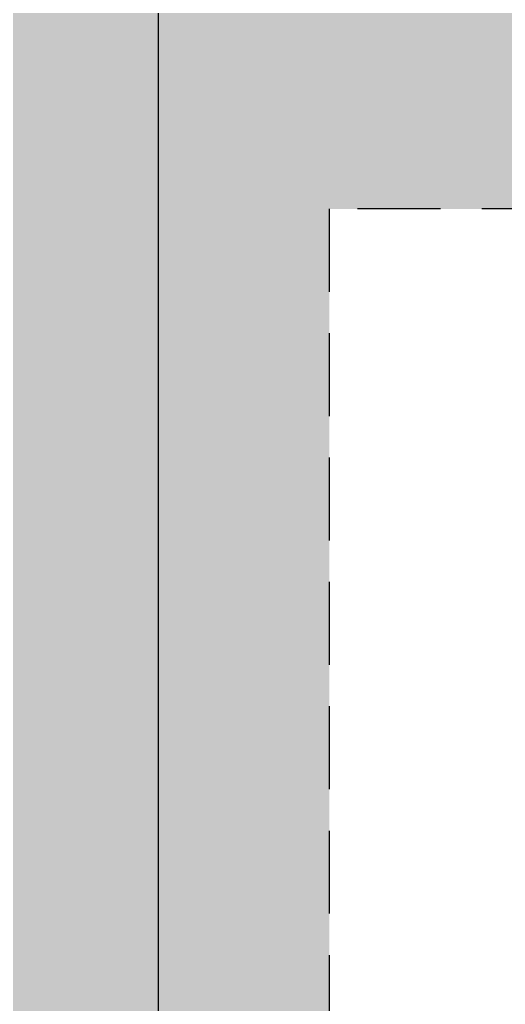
# Model space of a CAD drawing. Header units: millimetres. Extents: x 5625199 to 7433318, y -3316392 to -2552493.
# Drawn here: x 6401948 to 6402320, y -2675932 to -2675178 of the extents above; entities that cross this region are included whole.
import ezdxf

# ---------------------------------------------------------------- set-up
doc = ezdxf.new("R2010")
doc.units = ezdxf.units.MM
doc.linetypes.add('DASHED', pattern=[19.05, 12.7, -6.35])
doc.layers.add('155', color=155, linetype='Continuous')

msp = doc.modelspace()

# ---------------------------------------------------------------- hatches: boundary and pattern name
at = {"layer": '155', "ltscale": 500}
h = msp.add_hatch(dxfattribs=at)
h.set_pattern_fill('DOTS', color=250, scale=12)
h.set_pattern_definition([(0, (273402.825, -417409.755), (9.525, 19.05), [0, -19.05])])
h.paths.add_polyline_path([(6395208.44, -2676522.72), (6395360.25, -2676522.72), (6395360.25, -2675322.72), (6399160.25, -2675322.72), (6399160.25, -2676522.72), (6399353.73, -2676522.72), (6399353.73, -2672522.72), (6395208.44, -2672522.72)])
h.paths.add_polyline_path([(6395058.44, -2676522.72), (6395208.44, -2676522.72), (6395208.44, -2672522.72), (6395058.44, -2672522.72)])
h.paths.add_polyline_path([(6399353.73, -2676522.72), (6399503.73, -2676522.72), (6399503.73, -2672522.72), (6399353.73, -2672522.72)])
h.paths.add_polyline_path([(6401903.73, -2676522.72), (6402053.73, -2676522.72), (6402053.73, -2672522.72), (6401903.73, -2672522.72)])
h.paths.add_polyline_path([(6402053.73, -2676522.72), (6402184.7, -2676522.72), (6402184.7, -2675322.72), (6405984.7, -2675322.72), (6405984.7, -2676522.72), (6406157.34, -2676522.72), (6406157.34, -2672522.72), (6402053.73, -2672522.72)])
h.paths.add_polyline_path([(6406907.34, -2676522.72), (6407057.34, -2676522.72), (6407057.34, -2672522.72), (6406907.34, -2672522.72)])
h.paths.add_polyline_path([(6406157.34, -2676522.72), (6406307.34, -2676522.72), (6406307.34, -2672522.72), (6406157.34, -2672522.72)])
h.paths.add_polyline_path([(6409518.47, -2673434.13), (6411473, -2672522.72), (6409518.47, -2672522.72)])
h.paths.add_polyline_path([(6397288.44, -2674592.72), (6397288.44, -2674102.72), (6397778.44, -2674102.72), (6397778.44, -2674592.72)], flags=16)
h.paths.add_polyline_path([(6396538.44, -2674592.72), (6396538.44, -2674102.72), (6397028.44, -2674102.72), (6397028.44, -2674592.72)], flags=16)
h.paths.add_polyline_path([(6395788.44, -2674592.72), (6395788.44, -2674102.72), (6396278.44, -2674102.72), (6396278.44, -2674592.72)], flags=16)
h.paths.add_polyline_path([(6397308.44, -2674572.72), (6397308.44, -2674122.72), (6397758.44, -2674122.72), (6397758.44, -2674572.72)], flags=0)
h.paths.add_polyline_path([(6396558.44, -2674572.72), (6396558.44, -2674122.72), (6397008.44, -2674122.72), (6397008.44, -2674572.72)], flags=0)
h.paths.add_polyline_path([(6395808.44, -2674572.72), (6395808.44, -2674122.72), (6396258.44, -2674122.72), (6396258.44, -2674572.72)], flags=0)

# ---------------------------------------------------------------- linework, layer by layer
at = {"color": 8, "linetype": 'DASHED', "ltscale": 5}
msp.add_lwpolyline([(6402184.7, -2676522.72), (6405984.7, -2676522.72), (6405984.7, -2675322.72), (6402184.7, -2675322.72)], close=True, dxfattribs=at)
at = {"layer": '155', "color": 5, "ltscale": 500}
msp.add_line((6402053.73, -2672522.72), (6402053.73, -2676522.72), dxfattribs=at)

doc.saveas('drawing.dxf')
